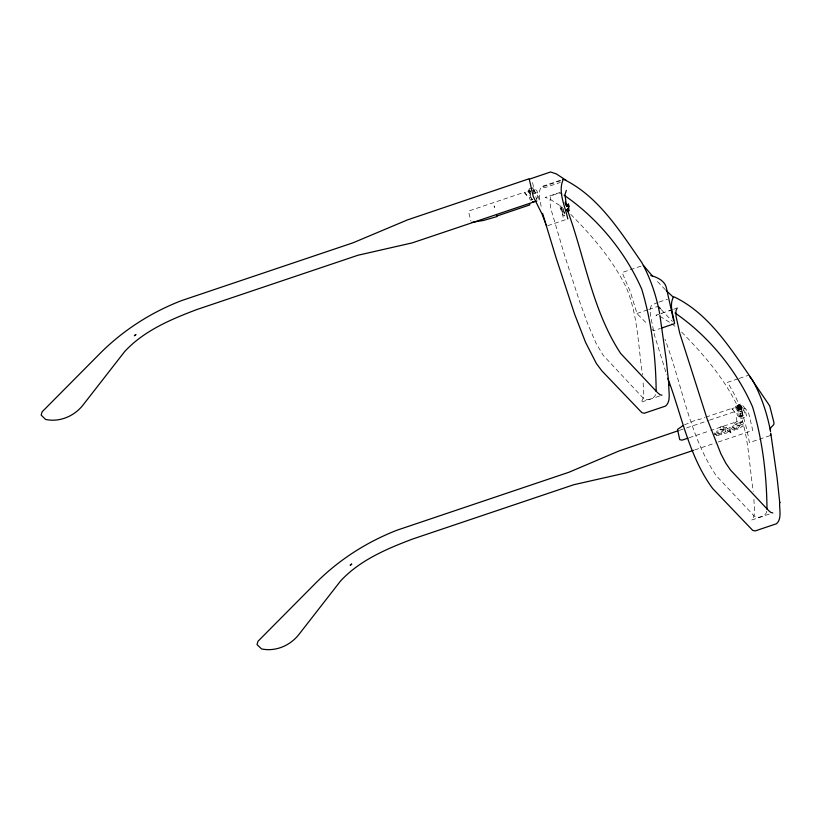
<?xml version="1.0" encoding="UTF-8"?>
<svg xmlns="http://www.w3.org/2000/svg" width="821" height="821" viewBox="0 0 821 821"><rect width="100%" height="100%" fill="white"/><g stroke="black" fill="none" stroke-linecap="round" stroke-linejoin="round"><path stroke-width="0.62" stroke-dasharray="4.11 3.08" d="M563.185 208.452L564.571 214.63M742.861 415.57C740.994 413.866 738.058 417.94 739.198 415.395C746.474 416.031 740.48 412.922 741.117 407.083M533.465 189.128L533.732 190.667A2.422 0.883 -13.4 0 1 533.547 190.924M766.711 511.226C766.321 516.583 756.264 519.714 753.165 514.9L716.189 475.646C688.973 435.181 682.025 383.982 664.928 339.176M655.671 394.532C654.265 399.078 645.337 401.787 642.33 397.19L603.219 355.339L596.036 343.209L587.62 323.659L579.513 301.215L564.458 254.951L550.809 208.596L549.926 201.545L550.665 196.045L558.906 192.914L562.252 194.177M530.52 191.991A2.422 0.883 -13.4 0 1 529.258 191.786L528.888 189.795A2.422 0.883 -13.4 0 1 529.648 189.261M741.086 407.319C735.647 410.798 736.765 406.621 741.435 408.571M560.774 209.96L561.071 208.093L563.185 217.442L562.539 214.199C565.833 218.653 564.817 213.655 562.139 212.629C565.125 208.585 558.301 201.217 560.681 210.063M740.552 422.866L741.466 422.517L739.013 422.815M661.5 313.766L662.013 313.212M531.526 197.625C530.859 200.129 528.416 191.119 530.438 192.956M561.564 207.426L561.964 211.479L562.293 208.657L561.543 207.426M530.602 191.734C529.473 193.458 528.611 190.277 530.387 191.283M532.47 199.308L531.618 200.078L531.526 198.764M684.488 424.878L696.311 419.818L698.476 419.059L698.979 419.654L704.685 417.55M724.245 429.824C714.619 434.309 733.04 434.976 725.538 429.67M737.586 406.015L739.239 406.652L740.932 405.738L739.505 406.416L740.552 407.308L738.931 406.682L737.084 407.678L738.664 406.929L737.586 406.015L738.551 406.98M737.679 406.436L739.228 406.19M739.146 406.231L740.932 405.738M737.084 407.678L739.023 407.103M738.931 406.682L740.46 406.888M725.651 429.794L726.164 428.767L724.502 429.024L722.542 428.182L721.813 428.305L723.486 429.383L720.038 429.157L722.367 427.7L726.657 427.679L724.861 426.15L720.807 426.725L718.97 428.203L719.894 429.763L724.358 429.947M536.544 198.898C539.643 196.917 535.692 191.724 533.517 190.688M530.284 197.04C528.18 197.563 530.674 200.642 531.721 200.868M560.189 180.312L541.296 186.685C537.232 193.263 540.721 201.915 541.552 209.047M560.702 180.712L541.809 187.085L545.011 187.619L560.363 182.447M532.367 190.451L524.67 193.048L527.78 196.465L524.465 192.217L469.489 210.751L468.565 211.756L470.885 220.993M560.415 192.319L545.072 197.502L549.085 198.559L562.652 207.426M547.73 225.693L567.793 218.93M640.996 266.148L622.113 272.51L630.477 292.143L637.034 313.704L647.718 324.367M658.032 302.405L651.402 305.176L650.489 308.162L650.581 315.911L654.563 335.42L666.683 374.817M659.212 302.005L667.473 299.224M636.973 313.458L647.605 309.876M648.785 309.486L658.226 306.295M672.43 309.64L655.907 315.213L659.047 315.911M673.61 309.24L677.151 308.049M651.915 329.149L653.331 330.832L660.412 328.441M659.612 395.989L640.729 402.352C645.973 397.087 642.689 387.358 643.161 380.575M738.028 378.799L727.396 382.381C739.228 400.371 745.837 421.501 749.399 442.591L770.652 435.428M739.208 378.399L748.649 375.218M705.865 417.15L731.942 408.365L734.959 412.399L731.788 408.694L739.629 406.067L744.011 410.367L744.76 413.692L744.319 414.841L736.17 417.776L737.032 421.614L710.74 430.471M679.295 430.368L685.361 428.326M686.572 427.915L708.431 420.547M709.642 420.136L744.852 408.263L748.372 412.009L752.754 430.378L715.255 443.022M689.23 437.726L709.549 430.881M694.689 449.949L714.044 443.422M769.267 514.1L751.554 520.062C756.808 514.808 753.524 505.069 753.986 498.296M532.593 193.961L536.472 192.668L533.886 190.41M669.094 310.82L670.49 310.779M714.342 433.047C716.035 432.39 717.708 436.895 715.594 435.756M740.665 422.989C747.243 420.609 732.527 419.962 735.011 424.919C737.309 428.552 746.381 420.927 737.987 427.731C736.129 432.144 741.363 427.084 742.235 425.935C746.135 429.906 743.6 423.882 741.25 424.416L738.9 422.692M736.642 407.093L737.699 407.596A2.432 1.047 -12.3 0 0 739.567 407.401L740.173 407.185A2.432 1.047 -12.3 0 0 741.25 405.738L740.573 405.389A2.432 1.047 -12.3 0 0 738.346 405.553L737.792 405.748A2.432 1.047 -12.3 0 0 736.642 407.093L737.484 408.755A2.432 1.047 -12.3 0 0 740.45 408.448A2.432 1.047 -12.3 0 0 741.527 407L740.85 406.652A2.432 1.047 -12.3 0 0 738.069 407.011A2.432 1.047 -12.3 0 0 736.919 408.355M734.087 428.531L734.426 430.368L731.798 429.065C735.052 430.142 732.301 427.31 732.065 426.838C734.969 422.753 739.762 432.308 733.964 428.408M718.519 433.786C721.628 437.336 713.685 434.032 717.41 434.648C718.775 433.991 717.113 433.601 716.825 432.739C715.337 426.879 727.334 437.419 718.396 433.662M727.447 430.512L730.3 431.887L727.17 428.541L731.193 429.896L729.027 427.885L729.746 427.505L731.285 428.377L732.106 429.445L731.819 430.963L729.274 430.142L732.034 433.632L727.56 430.635M742.389 413.702C737.597 413.815 738.151 416.083 738.223 409.884C743.015 408.376 741.63 410.1 742.605 413.979M741.024 406.159L740.573 405.564M739.598 406.836L740.552 407.308M736.991 407.257L737.443 407.863M659.92 316.28L670.695 323.002M714.27 433.745L715.584 434.822L714.557 434.381M671.701 323.7L676.165 327.312M530.705 194.033C524.978 190.759 528.488 188.009 533.517 187.804L536.975 190.821L539.223 199.955M570.831 214.425C592.341 236.15 612.989 260.134 626.392 287.832C637.958 315.315 638.081 345.815 642.566 374.879M681.666 332.136C703.176 353.861 723.824 377.845 737.227 405.543C748.649 432.636 748.844 462.705 753.257 491.369M665.369 289.741L656.256 280.289M661.274 309.599L672.461 321.483M532.501 182.549L536.595 199.698M533.24 190.472L533.824 192.945M529.555 191.385L531.618 200.037A1.899 0.688 -13.4 0 1 532.808 199.103M741.363 406.005L741.64 407.267M737.391 408.088L739.228 416.504M564.16 211.91L564.345 213.593L563.77 211.592M528.919 190.267L528.991 190.462M529.073 191.601L529.042 191.365A2.422 0.883 -13.4 0 1 529.504 190.821M528.734 190.072L528.95 190.493A2.422 0.883 -13.4 0 0 529.689 190.688M530.643 191.765A1.899 0.688 -13.4 0 1 529.986 190.8M532.624 188.666A2.422 0.883 -13.4 0 1 533.342 188.922M735.452 406.159C735.657 410.726 740.573 413.486 744.278 410.038L740.696 405.584L741.897 411.29L736.919 413.322L737.309 415.057L740.316 418.669L746.689 416.965L744.852 408.263L741.271 403.809L735.452 406.159M735.616 424.324C742.707 427.844 739.978 420.054 735.616 424.324M725.928 431.117C724.625 433.919 719.904 431.364 724.769 430.214L725.928 431.117M720.479 433.683C714.383 432.708 719.668 430.994 720.479 433.683M736.047 428.429C729.879 427.382 735.298 425.801 736.047 428.429M494.293 206.194C493.288 204.696 495.71 209.93 494.293 206.194M740.09 417.017A1.899 0.821 -12.3 0 0 742.954 415.847A1.899 0.821 -12.3 0 0 740.234 415.549A1.899 0.821 -12.3 0 0 740.09 417.017M738.253 408.601A1.899 0.821 -12.3 0 0 741.117 407.432A1.899 0.821 -12.3 0 0 738.387 407.134A1.899 0.821 -12.3 0 0 738.253 408.601"/><path stroke-width="1.23" d="M770.355 430.194C769.215 426.715 775.157 425.74 773.926 422.476L769.698 405.872L751.872 379.6M567.578 211.633L567.342 209.293M656.164 391.484C655.876 357.166 651.638 322.099 641.745 289.166C625.356 251.924 597.626 218.242 564.171 195.265M766.988 509.194C766.711 474.887 762.473 439.81 752.57 406.877C736.18 369.635 708.451 335.953 675.006 312.975M566.931 210.648L566.993 209.499M566.326 190.339L565.022 194.608L566.5 206.41M677.151 308.049L675.97 310.759L676.032 316.331L679.747 333.213L707.086 418.751L720.889 453.808L725.877 463.28L730.495 470.033L768.528 510.508L770.878 512.468L772.807 512.909M770.55 431.548C767.225 413.62 761.334 396.009 752.488 380.02C730.916 349.141 709.303 313.817 674.287 296.956L673.374 297.233C668.961 305.176 673.353 315.264 674.575 323.669L661.593 328.051M563.062 179.922C557.705 192.145 565.289 206.666 567.793 218.93M682.795 425.771L677.499 429.445L679.747 439.656L682.066 440.148L688.039 438.127M528.981 178.814L407.452 219.905L353.061 242.79L181.451 300.64C151.146 312.36 123.16 330.247 100.193 353.276L42.107 411.834L41.153 415.077L45.627 419.469C59.748 422.425 74.29 416.175 82.993 405.081L124.679 351.562C143.798 330.791 170.963 319.328 196.855 309.538L357.977 255.249L412.275 242.872L536.883 200.929M678.074 430.779L619.034 450.965L568.943 472.249L397.323 530.099C367.018 541.819 339.032 559.696 316.064 582.725L257.979 641.283L257.024 644.536L261.499 648.918C275.62 651.884 290.162 645.624 298.865 634.53L340.551 581.011C359.67 560.25 386.845 548.787 412.737 538.987L573.848 484.708L626.926 472.691L693.478 450.36M496.9 216.59L483.651 220.408L471.675 222.45M562.549 179.522L563.452 179.235C598.468 196.096 620.091 231.43 641.663 262.299C650.499 278.298 656.4 295.909 659.715 313.838M534.297 201.586L532.685 201.689M661.972 395.188L660.053 394.747L657.693 392.787L620.717 353.523C592.382 310.636 584.675 256.881 567.188 209.365M650.827 275.507C657.016 277.231 664.117 280.372 666.19 287.011L673.631 320.477M566.264 180.456L556.546 174.021L550.614 171.989L529.268 179.194L533.24 196.496L542.086 214.148L545.513 223.086M673.374 297.233L666.18 290.542M658.688 306.859L660.412 308.686M652.438 276.041L643.356 265.347M749.932 376.972L751.225 378.717M779.765 502.77L779.693 502.236C779.119 508.753 782.249 518.954 776.409 523.777L755.156 530.941L752.713 530.387L712.679 488.546C688.881 456.343 681.676 415.098 667.812 378.348M668.93 385.059L668.869 384.526C668.284 391.042 671.424 401.233 665.574 406.067L644.321 413.23L641.878 412.665L601.855 370.835L596.374 363.498L585.64 342.521L574.69 314.392L555.848 257.096L542.558 213.347M565.279 203.054L565.679 204.778M567.701 206.317L566.931 204.45L566.849 206.143M567.752 209.345L568.009 209.858L567.937 209.006M565.248 202.11L565.874 204.716M567.465 209.263L568.399 211.12L568.019 208.318M545.862 224.082L546.211 225.087M568.317 209.417L568.953 210.894L568.85 209.314M529.627 203.793L529.709 204.952L496.541 216.149L496.613 215.543M569.148 206.851L568.337 203.875L568.594 206.687M568.543 207.046L567.916 204.84L568.019 205.938M770.755 433.139L777.118 477.925L779.724 502.421M659.92 315.418L666.283 360.203L668.889 384.71M770.652 435.428L770.519 434.011M134.428 335.666L135.793 334.701L134.428 335.666M350.3 565.115L351.665 564.15L350.3 565.115M568.686 208.349L568.481 207.713L568.686 208.349"/></g></svg>
